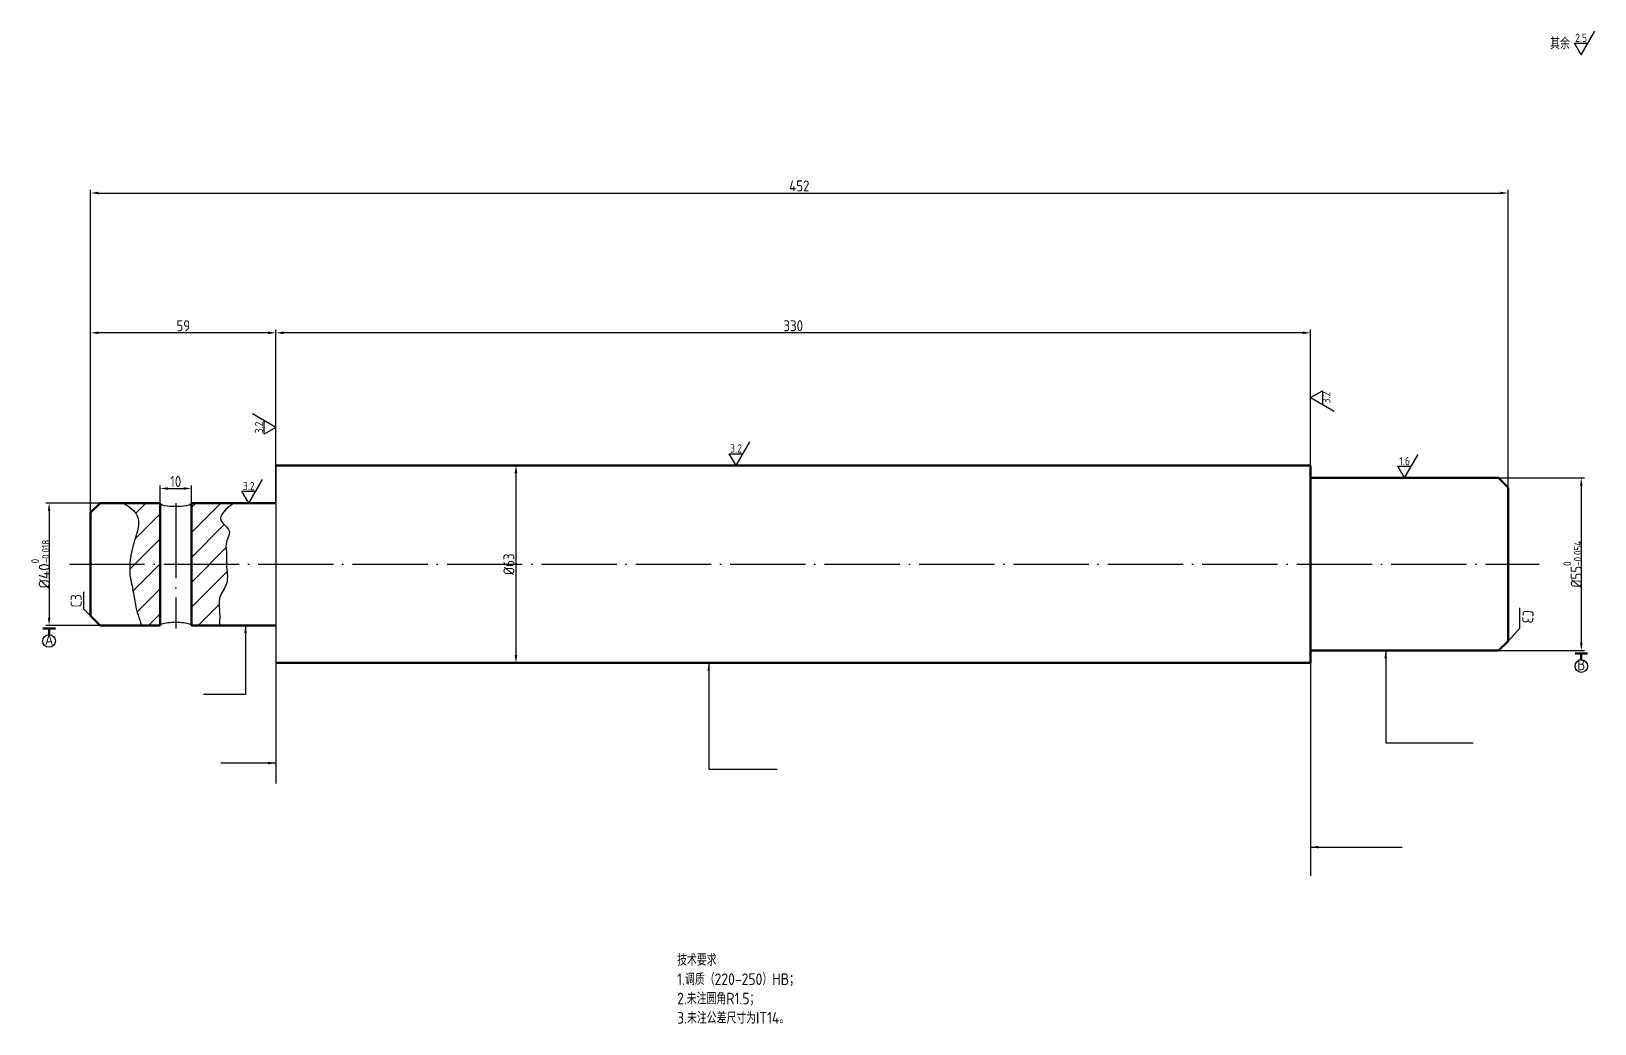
# Model space of a CAD drawing. Header units: inches. Extents: x 1307 to 1805, y 260 to 577.
import ezdxf
from ezdxf.enums import TextEntityAlignment as Align

# ---------------------------------------------------------------- set-up
doc = ezdxf.new("R2010")
doc.units = ezdxf.units.IN
doc.header["$MEASUREMENT"] = 0
doc.linetypes.add('ACAD_ISO04W100', pattern=[30, 24, -3, 0, -3])
for name, color, linetype, lineweight in [('中心线层', 4, 'ACAD_ISO04W100', 25), ('文字层', 7, 'Continuous', 25), ('标注层', 3, 'Continuous', 25), ('粗实线', 7, 'Continuous', 50), ('粗实线层', 7, 'Continuous', 50)]:
    doc.layers.add(name, color=color, linetype=linetype, lineweight=lineweight)
doc.styles.get("Standard").update_dxf_attribs({"font": 'gbenor.shx', "bigfont": 'gbcbig.shx'})
doc.styles.add('工程字', font='gbenor.shx', dxfattribs={"bigfont": 'gbcbig.shx'})
doc.dimstyles.new('GB-3.5$0', dxfattribs={"dimtxt": 3.5, "dimasz": 2.5, "dimexe": 1, "dimexo": 0, "dimgap": 0.5, "dimtad": 1, "dimdec": 0, "dimdsep": 46, "dimtxsty": 'Standard', "dimcen": 0, "dimclrt": 7, "dimadec": 0, "dimazin": 2, "dimtfac": 1, "dimtdec": 0, "dimtmove": 0, "dimatfit": 3, "dimfxl": 1, "dimarcsym": 0})
doc.dimstyles.new('GB-3.5$7', dxfattribs={"dimtxt": 3.5, "dimasz": 2.5, "dimexe": 1, "dimexo": 0, "dimgap": 0.5, "dimtad": 1, "dimdec": 0, "dimdsep": 46, "dimtxsty": 'Standard', "dimcen": 0, "dimclrt": 7, "dimadec": 0, "dimazin": 2, "dimtfac": 1, "dimtdec": 0, "dimtmove": 0, "dimatfit": 3, "dimfxl": 1, "dimarcsym": 0})

# ---------------------------------------------------------------- blocks, each defined once
blk = doc.blocks.new('*D18')
at = {"layer": 'Defpoints', "color": 0}
for p in [(1777.41, 525.25), (1325.53, 406.87), (1777.41, 406.87)]:
    blk.add_point(p, dxfattribs=at)
at = {"layer": '标注层', "color": 0, "lineweight": -2}
for p, q in [((1325.53, 406.87), (1325.53, 526.25)), ((1328.03, 525.25), (1774.91, 525.25)), ((1777.41, 406.87), (1777.41, 526.25))]:
    blk.add_line(p, q, dxfattribs=at)
at = {"layer": '标注层', "color": 0}
for points in [[(1328.03, 525.67), (1328.03, 524.83), (1325.53, 525.25)], [(1774.91, 525.67), (1774.91, 524.83), (1777.41, 525.25)]]:
    blk.add_solid(points, dxfattribs=at)
at = {"layer": '标注层', "color": 7, "insert": (1551.47, 527.5), "char_height": 3.5, "attachment_point": 5}
blk.add_mtext('452', dxfattribs=at)
blk = doc.blocks.new('*D19')
at = {"layer": 'Defpoints', "color": 0}
for p in [(1325.53, 480.67), (1325.53, 426.37), (1384.6, 426.37)]:
    blk.add_point(p, dxfattribs=at)
at = {"layer": '标注层', "color": 0, "lineweight": -2}
for p, q in [((1325.53, 426.37), (1325.53, 481.67)), ((1382.1, 480.67), (1328.03, 480.67)), ((1384.6, 426.37), (1384.6, 481.67))]:
    blk.add_line(p, q, dxfattribs=at)
at = {"layer": '标注层', "color": 0}
for points in [[(1328.03, 481.08), (1328.03, 480.25), (1325.53, 480.67)], [(1382.1, 481.08), (1382.1, 480.25), (1384.6, 480.67)]]:
    blk.add_solid(points, dxfattribs=at)
at = {"layer": '标注层', "color": 7, "insert": (1355.07, 482.92), "char_height": 3.5, "attachment_point": 5}
blk.add_mtext('59', dxfattribs=at)
blk = doc.blocks.new('*D20')
at = {"layer": 'Defpoints', "color": 0}
for p in [(1384.6, 480.67), (1384.6, 438.37), (1714.46, 438.37)]:
    blk.add_point(p, dxfattribs=at)
at = {"layer": '标注层', "color": 0, "lineweight": -2}
for p, q in [((1384.6, 438.37), (1384.6, 481.67)), ((1711.96, 480.67), (1387.1, 480.67)), ((1714.46, 438.37), (1714.46, 481.67))]:
    blk.add_line(p, q, dxfattribs=at)
at = {"layer": '标注层', "color": 0}
for points in [[(1387.1, 481.08), (1387.1, 480.25), (1384.6, 480.67)], [(1711.96, 481.08), (1711.96, 480.25), (1714.46, 480.67)]]:
    blk.add_solid(points, dxfattribs=at)
at = {"layer": '标注层', "color": 7, "insert": (1549.53, 482.92), "char_height": 3.5, "attachment_point": 5}
blk.add_mtext('330', dxfattribs=at)
blk = doc.blocks.new('*D21')
at = {"layer": 'Defpoints', "color": 0}
for p in [(1476.1, 438.37), (1461.12, 375.37), (1476.1, 375.37)]:
    blk.add_point(p, dxfattribs=at)
at = {"layer": '标注层', "color": 0, "lineweight": -2}
for p, q in [((1476.1, 438.37), (1460.12, 438.37)), ((1461.12, 435.87), (1461.12, 377.87)), ((1476.1, 375.37), (1460.12, 375.37))]:
    blk.add_line(p, q, dxfattribs=at)
at = {"layer": '标注层', "color": 0}
for points in [[(1460.7, 435.87), (1461.54, 435.87), (1461.12, 438.37)], [(1460.7, 377.87), (1461.54, 377.87), (1461.12, 375.37)]]:
    blk.add_solid(points, dxfattribs=at)
at = {"layer": '标注层', "color": 7, "insert": (1458.87, 406.87), "char_height": 3.5, "attachment_point": 5, "rotation": 90}
blk.add_mtext('%%C63', dxfattribs=at)
blk = doc.blocks.new('*D22')
at = {"layer": 'Defpoints', "color": 0}
for p in [(1328.53, 426.37), (1312.28, 387.37), (1328.53, 387.37)]:
    blk.add_point(p, dxfattribs=at)
at = {"layer": '标注层', "color": 0, "lineweight": -2}
for p, q in [((1328.53, 426.37), (1311.28, 426.37)), ((1312.28, 423.87), (1312.28, 389.87)), ((1328.53, 387.37), (1311.28, 387.37))]:
    blk.add_line(p, q, dxfattribs=at)
at = {"layer": '标注层', "color": 0}
for points in [[(1311.87, 423.87), (1312.7, 423.87), (1312.28, 426.37)], [(1311.87, 389.87), (1312.7, 389.87), (1312.28, 387.37)]]:
    blk.add_solid(points, dxfattribs=at)
at = {"layer": '标注层', "color": 7, "insert": (1309.54, 406.87), "char_height": 3.5, "attachment_point": 5, "rotation": 90}
blk.add_mtext('{\\fISOCPEUR|b0|i0|c0|p34;%%C40\\Fgbenor,gbcbig|c134;\\H0.7x;\\S0^ -0.018;}', dxfattribs=at)
blk = doc.blocks.new('*D23')
at = {"layer": 'Defpoints', "color": 0}
for p in [(1774.41, 434.37), (1774.41, 379.37), (1800.76, 379.37)]:
    blk.add_point(p, dxfattribs=at)
at = {"layer": '标注层', "color": 0, "lineweight": -2}
for p, q in [((1774.41, 434.37), (1801.76, 434.37)), ((1800.76, 431.87), (1800.76, 381.87)), ((1774.41, 379.37), (1801.76, 379.37))]:
    blk.add_line(p, q, dxfattribs=at)
at = {"layer": '标注层', "color": 0}
for points in [[(1800.34, 431.87), (1801.18, 431.87), (1800.76, 434.37)], [(1800.34, 381.87), (1801.18, 381.87), (1800.76, 379.37)]]:
    blk.add_solid(points, dxfattribs=at)
at = {"layer": '标注层', "color": 7, "insert": (1797.97, 406.87), "char_height": 3.5, "attachment_point": 5, "rotation": 90}
blk.add_mtext('%%C55{\\H0.7x;\\S0^ -0.054;}', dxfattribs=at)
blk = doc.blocks.new('下基准')
at = {"layer": '标注层'}
blk.add_circle((0, -5), 2, dxfattribs=at)
at = {"layer": '粗实线层'}
for p, q in [((2, -1), (-2, -1)), ((0, -3), (0, -1))]:
    blk.add_line(p, q, dxfattribs=at)
at = {"layer": '文字层'}
blk.add_attdef('A', text='', height=3.5, dxfattribs=at).set_placement((0, -4.56), align=Align.MIDDLE_CENTER)
blk = doc.blocks.new('粗糙度')
at = {"layer": '标注层'}
for p, q in [((0, 0), (4.33, 7.5)), ((0, 0), (-2.17, 3.75)), ((-2.17, 3.75), (2.17, 3.75))]:
    blk.add_line(p, q, dxfattribs=at)
at = {"layer": '文字层'}
blk.add_attdef('3.2', text='', height=2.62, dxfattribs=at).set_placement((0, 5.42), align=Align.MIDDLE_CENTER)
blk = doc.blocks.new('右粗糙度')
at = {"layer": '标注层'}
for p, q in [((0, 0), (3.75, 2.17)), ((3.75, 2.17), (3.75, -2.17)), ((0, 0), (7.5, -4.33))]:
    blk.add_line(p, q, dxfattribs=at)
at = {"layer": '文字层'}
blk.add_attdef('3.2', text='', height=2.62, rotation=90, dxfattribs=at).set_placement((4.99, 0), align=Align.MIDDLE_CENTER)
blk = doc.blocks.new('左粗糙度')
at = {"layer": '标注层'}
for p, q in [((0, 0), (-7.5, 4.33)), ((-3.75, -2.17), (-3.75, 2.17)), ((0, 0), (-3.75, -2.17))]:
    blk.add_line(p, q, dxfattribs=at)
at = {"layer": '文字层'}
blk.add_attdef('3.2', text='', height=2.62, rotation=90, dxfattribs=at).set_placement((-5.42, 0), align=Align.MIDDLE_CENTER)
blk = doc.blocks.new('*D27')
at = {"layer": 'Defpoints', "color": 0}
for p in [(1357.64, 431), (1347.65, 426.31), (1357.64, 426.31)]:
    blk.add_point(p, dxfattribs=at)
at = {"layer": '标注层', "color": 0, "lineweight": -2}
for p, q in [((1347.65, 426.31), (1347.65, 432)), ((1350.15, 431), (1355.14, 431)), ((1357.64, 426.31), (1357.64, 432))]:
    blk.add_line(p, q, dxfattribs=at)
at = {"layer": '标注层', "color": 0}
for points in [[(1350.15, 431.42), (1350.15, 430.59), (1347.65, 431)], [(1355.14, 431.42), (1355.14, 430.59), (1357.64, 431)]]:
    blk.add_solid(points, dxfattribs=at)
at = {"layer": '标注层', "color": 7, "insert": (1352.64, 433.25), "char_height": 3.5, "attachment_point": 5}
blk.add_mtext('10', dxfattribs=at)

msp = doc.modelspace()

# ---------------------------------------------------------------- hatches: boundary and pattern name
at = {"layer": '标注层'}
h = msp.add_hatch(dxfattribs=at)
h.set_pattern_fill('ANSI31', color=256, scale=45, style=0)
h.set_pattern_definition([(45, (1335.981, 387.373), (-3.9775, 3.9775), [])])
edge = h.paths.add_edge_path()
edge.add_spline(control_points=[(1368.82, 406.87), (1368.78, 408.17), (1369.02, 410.28), (1368.25, 413.85), (1371.13, 417.69), (1364.77, 421.32), (1368.67, 424.42), (1371.12, 426.37)], knot_values=[0, 0, 0, 0, 3.815974, 6.389415, 10.784308, 14.876786, 21.806616, 21.806616, 21.806616, 21.806616], degree=3, periodic=0)
edge.add_line((1371.12, 426.37), (1357.64, 426.37))
edge.add_line((1357.64, 426.37), (1357.64, 406.87))
edge.add_line((1357.64, 406.87), (1368.82, 406.87))
edge = h.paths.add_edge_path()
edge.add_spline(control_points=[(1366.61, 387.37), (1366.66, 388.93), (1366.74, 391.9), (1366.12, 396.68), (1369.86, 400.9), (1368.88, 404.77), (1368.82, 406.87)], knot_values=[21.806616, 21.806616, 21.806616, 21.806616, 26.516906, 30.802861, 35.566527, 41.787831, 41.787831, 41.787831, 41.787831], degree=3, periodic=0)
edge.add_line((1368.82, 406.87), (1357.64, 406.87))
edge.add_line((1357.64, 406.87), (1357.64, 387.37))
edge.add_line((1357.64, 387.37), (1366.61, 387.37))
edge = h.paths.add_edge_path()
edge.add_line((1347.64, 406.87), (1338.02, 406.87))
edge.add_spline(control_points=[(1338.02, 406.87), (1337.94, 405.78), (1337.96, 402.76), (1339.15, 398.46), (1339.82, 392.96), (1340.98, 389.57), (1341.74, 387.37)], knot_values=[21.483889, 21.483889, 21.483889, 21.483889, 24.865782, 30.843836, 34.566757, 41.517687, 41.517687, 41.517687, 41.517687], degree=3, periodic=0)
edge.add_line((1341.74, 387.37), (1347.64, 387.37))
edge.add_line((1347.64, 387.37), (1347.64, 406.87))
edge = h.paths.add_edge_path()
edge.add_line((1347.64, 426.37), (1335.98, 426.37))
edge.add_spline(control_points=[(1335.98, 426.37), (1337.82, 425.17), (1342.12, 422.35), (1339.4, 414.37), (1338.18, 409.3), (1338.02, 406.87)], knot_values=[0, 0, 0, 0, 5.991732, 13.994199, 21.483889, 21.483889, 21.483889, 21.483889], degree=3, periodic=0)
edge.add_line((1338.02, 406.87), (1347.64, 406.87))
edge.add_line((1347.64, 406.87), (1347.64, 426.37))

# ---------------------------------------------------------------- linework, layer by layer
at = {"layer": '中心线层'}
for p, q in [((1352.64, 426.37), (1352.64, 386.34)), ((1318.74, 406.87), (1787.31, 406.87))]:
    msp.add_line(p, q, dxfattribs=at)
at = {"layer": '文字层'}
msp.add_line((1384.6, 438.37), (1384.6, 375.37), dxfattribs=at)
at = {"layer": '标注层'}
for p, q in [((1323.4, 392.51), (1323.4, 398.05)), ((1325.53, 390.37), (1323.4, 392.51)), ((1781.13, 386.42), (1781.13, 393)), ((1777.41, 382.37), (1781.13, 386.42)), ((1384.6, 375.37), (1384.6, 336.91)), ((1714.46, 375.37), (1714.46, 307.5))]:
    msp.add_line(p, q, dxfattribs=at)
msp.add_ellipse((1352.64, 426.37), major_axis=(-5, 0), ratio=0.206906, start_param=0, end_param=3.141593, dxfattribs=at)
at = {"layer": '标注层', "extrusion": (0, 0, -1)}
msp.add_ellipse((1352.64, 387.37), major_axis=(-5, 0), ratio=0.206906, start_param=0, end_param=3.141593, dxfattribs=at)
at = {"layer": '标注层'}
for points in [[(1335.98, 426.37), (1340.39, 422.32), (1339.53, 414.36), (1338.06, 403.59), (1339.17, 397.71), (1339.78, 394.04), (1341.74, 387.37)], [(1371.12, 426.37), (1367.1, 420.73), (1369.67, 417.54), (1368.69, 413.26), (1368.82, 410.69), (1368.82, 406.87), (1368.82, 400.65), (1366.73, 396.37), (1366.61, 392.08), (1366.61, 387.37)]]:
    msp.add_spline(points, degree=3, dxfattribs=at)
at = {"layer": '粗实线'}
for p, q in [((1384.6, 438.37), (1714.46, 438.37)), ((1714.46, 438.37), (1714.46, 379.37)), ((1714.46, 434.37), (1774.41, 434.37)), ((1777.41, 431.37), (1774.41, 434.37)), ((1777.41, 431.37), (1777.41, 382.37)), ((1328.53, 426.37), (1325.53, 423.37)), ((1328.53, 426.37), (1347.64, 426.37)), ((1347.64, 426.37), (1347.64, 387.37)), ((1357.64, 426.37), (1357.64, 387.37)), ((1357.64, 426.37), (1384.6, 426.37)), ((1325.53, 423.37), (1325.53, 390.37)), ((1328.53, 387.37), (1325.53, 390.37)), ((1328.53, 387.37), (1347.64, 387.37)), ((1357.64, 387.37), (1384.6, 387.37)), ((1714.46, 379.37), (1774.41, 379.37)), ((1714.46, 375.37), (1714.46, 379.37)), ((1774.41, 379.37), (1756.1, 379.37)), ((1774.41, 379.37), (1777.41, 382.37)), ((1384.6, 375.37), (1714.46, 375.37))]:
    msp.add_line(p, q, dxfattribs=at)

# ---------------------------------------------------------------- block references
at = {"layer": '标注层'}
for name, p, values in [('粗糙度', (1800.72, 569.34), {'3.2': '2.5'}), ('右粗糙度', (1714.46, 460.02), {'3.2': '3.2'}), ('左粗糙度', (1384.6, 450.48), {'3.2': '3.2'}), ('粗糙度', (1531.3, 438.37), {'3.2': '3.2'}), ('粗糙度', (1744.44, 434.37), {'3.2': '1.6'}), ('粗糙度', (1375.94, 426.37), {'3.2': '3.2'}), ('下基准', (1312.28, 387.37), {'A': 'A'}), ('下基准', (1800.76, 379.37), {'A': 'B'})]:
    msp.add_blockref(name, p, dxfattribs=at).add_auto_attribs(values)

# ---------------------------------------------------------------- texts
at = {"layer": '文字层', "insert": (1512.51, 282.54), "char_height": 3.7, "width": 325.7223, "attachment_point": 1}
msp.add_mtext('技术要求\\P1.调质（220-250）HB；\\P2.未注圆角R1.5；\\P3.未注公差尺寸为IT14。', dxfattribs=at)
at = {"layer": '标注层', "insert": (1793.97, 572.94), "char_height": 3.7, "width": 75.0625, "attachment_point": 5, "style": '工程字'}
msp.add_mtext('其余', dxfattribs=at)
at = {"layer": '标注层', "char_height": 3.5, "attachment_point": 5}
for insert, width, rotation in [((1320.9, 395.18), 3.4777, 90), ((1783.73, 390.13), 5.4476, 265.8139)]:
    msp.add_mtext('C3', dxfattribs=dict(at, insert=insert, width=width, rotation=rotation))

# ---------------------------------------------------------------- dimensions: what is measured, and where the dimension line sits
at = {"layer": '标注层'}
for base, p1, p2, picture, middle in [((1777.41, 525.25), (1325.53, 406.87), (1777.41, 406.87), '*D18', (1551.47, 527.5)), ((1325.53, 480.67), (1384.6, 426.37), (1325.53, 426.37), '*D19', (1355.07, 482.92)), ((1384.6, 480.67), (1714.46, 438.37), (1384.6, 438.37), '*D20', (1549.53, 482.92)), ((1357.64, 431), (1347.65, 426.31), (1357.64, 426.31), '*D27', (1352.64, 433.25))]:
    dim = msp.add_linear_dim(base=base, p1=p1, p2=p2, dimstyle='GB-3.5$0', dxfattribs=at)
    dim.commit()
    dim.dimension.update_dxf_attribs({"geometry": picture, "text_midpoint": middle})
for base, p1, p2, text, picture, middle in [((1461.12, 375.37), (1476.1, 438.37), (1476.1, 375.37), '%%C<>', '*D21', (1458.87, 406.87)), ((1800.76, 379.37), (1774.41, 434.37), (1774.41, 379.37), '%%C<>{\\H0.7x;\\S0^ -0.054;}', '*D23', (1797.97, 406.87)), ((1312.28, 387.37), (1328.53, 426.37), (1328.53, 387.37), '{\\fISOCPEUR|b0|i0|c0|p34;%%C40\\Fgbenor,gbcbig|c134;\\H0.7x;\\S0^ -0.018;}', '*D22', (1309.54, 406.87))]:
    dim = msp.add_linear_dim(base=base, p1=p1, p2=p2, angle=90, text=text, dimstyle='GB-3.5$0', dxfattribs=at)
    dim.commit()
    dim.dimension.update_dxf_attribs({"geometry": picture, "text_midpoint": middle})

# ---------------------------------------------------------------- leaders
for points in [[(1374.91, 387.44), (1374.91, 365.3), (1361.5, 365.3)], [(1738.41, 379.37), (1738.41, 349.92), (1766.31, 349.92)], [(1522.58, 375.37), (1522.58, 341.46), (1544.4, 341.46)], [(1384.6, 343.45), (1367.02, 343.45)], [(1714.46, 316.64), (1743.67, 316.64)]]:
    msp.add_leader(points, dimstyle='GB-3.5$7', override={"dimgap": 0.5, "dimtad": 0}, dxfattribs=at)

doc.saveas('drawing.dxf')
